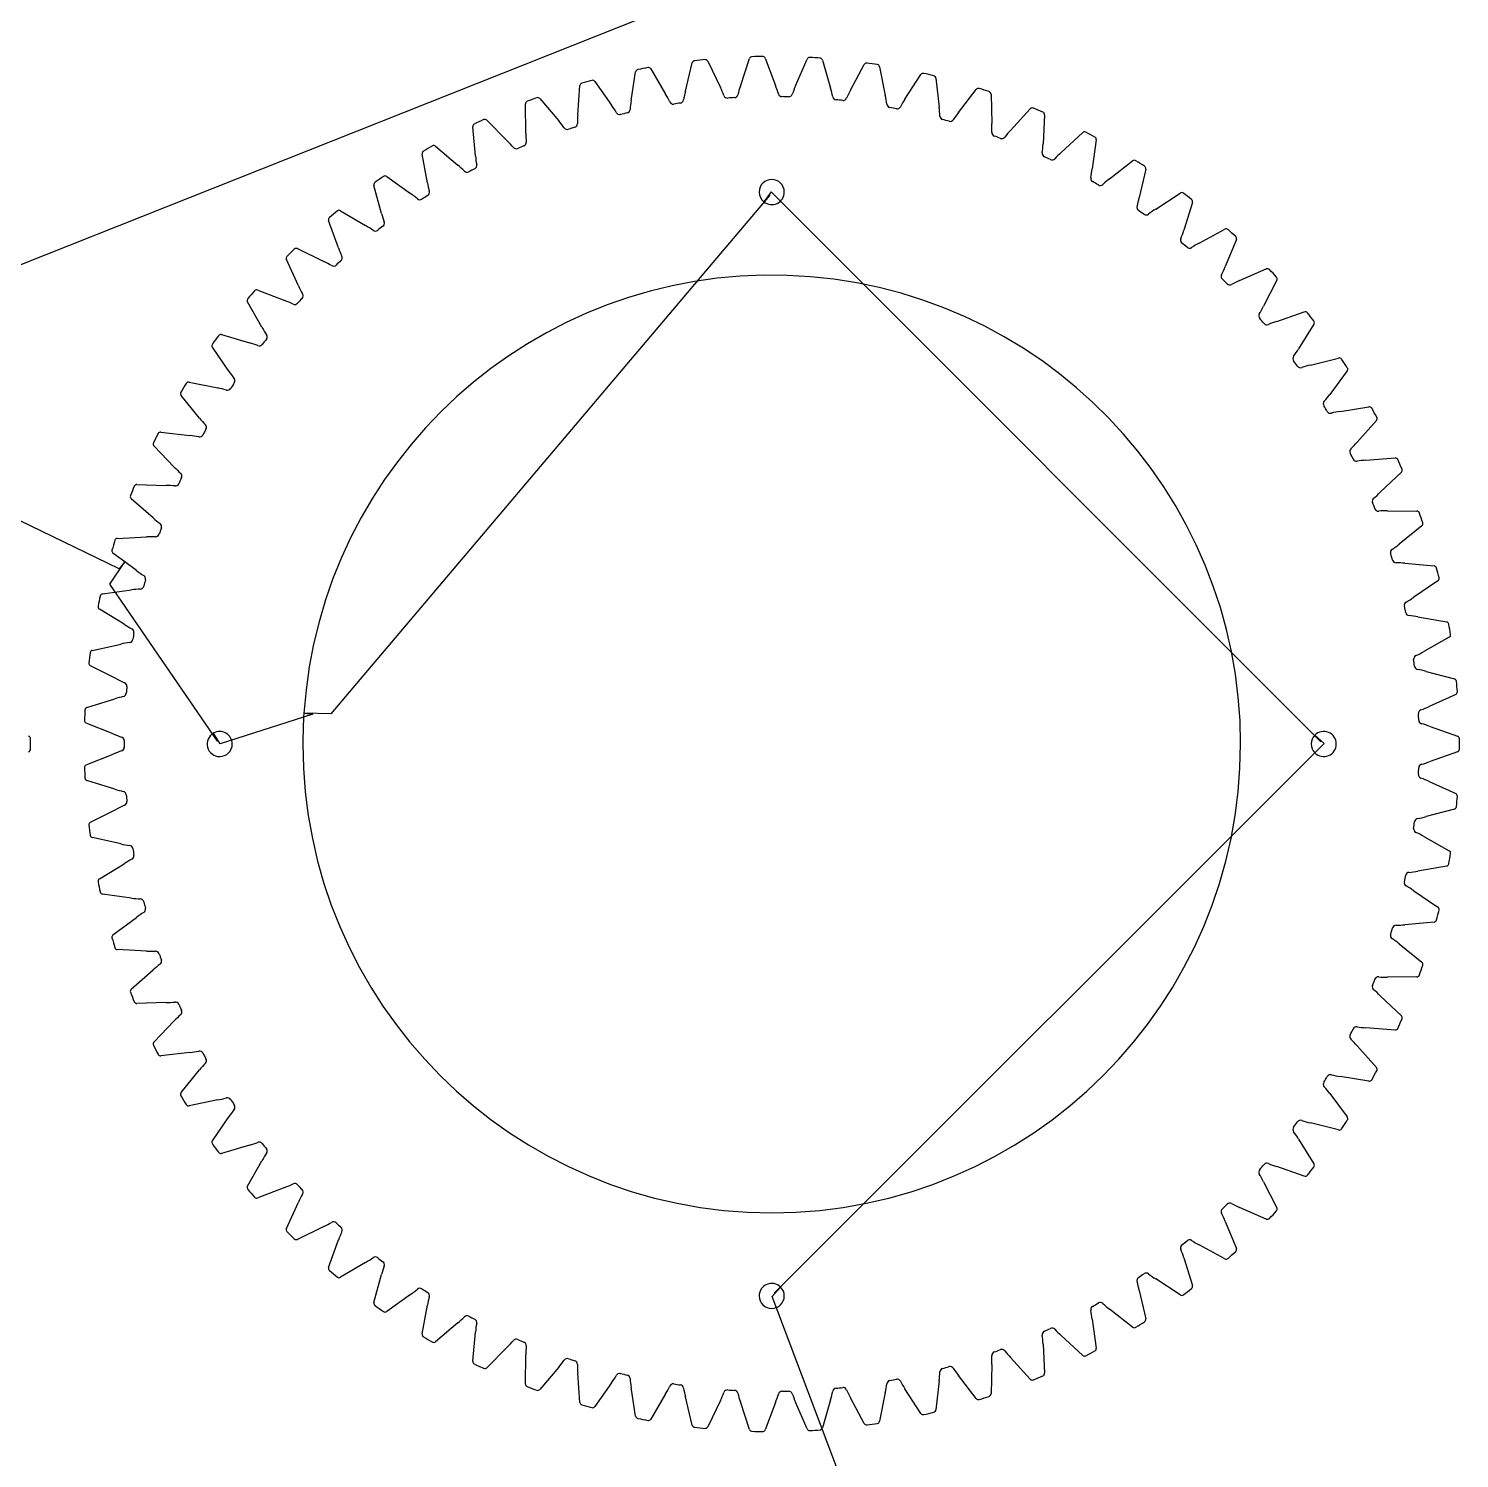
# Model space of a CAD drawing. Header units: inches. Extents: x 0.1 to 47.9, y 0.4 to 46.5.
# Drawn here: x 15.84 to 23.85, y 8.25 to 16.26 of the extents above; entities that cross this region are included whole.
import ezdxf

# ---------------------------------------------------------------- set-up
doc = ezdxf.new("R2010")
doc.units = ezdxf.units.IN
for name, color, linetype in [('10', 7, 'CONTINUOUS'), ('3', 7, 'CONTINUOUS'), ('9', 7, 'CONTINUOUS')]:
    doc.layers.add(name, color=color, linetype=linetype)

msp = doc.modelspace()

# ---------------------------------------------------------------- linework, layer by layer
at = {"layer": '10', "color": 10, "linetype": 'CONTINUOUS'}
for p, q in [((7.7479, 11.735), (20.0021, 16.606)), ((16.3462, 13.2307), (11.9979, 15.3383)), ((19.9888, 15.3234), (17.5306, 12.4184)), ((23.0746, 12.2629), (19.9976, 15.3424)), ((16.8974, 12.2665), (16.2939, 13.1451)), ((17.4303, 12.4162), (16.9121, 12.2516)), ((20.0129, 9.1754), (23.0927, 12.2522)), ((20.4364, 8.0079), (20.0022, 9.1573))]:
    msp.add_line(p, q, dxfattribs=at)
at = {"layer": '3', "color": 3, "linetype": 'CONTINUOUS'}
for p, q in [((19.3233, 16.0296), (19.4059, 15.8887)), ((19.517, 15.9052), (19.5554, 16.0639)), ((19.6419, 16.073), (19.7125, 15.9257)), ((19.8246, 15.9327), (19.8761, 16.0877)), ((19.9631, 16.0895), (20.021, 15.9369)), ((20.1334, 15.9345), (20.1977, 16.0846)), ((20.2845, 16.0791), (20.3295, 15.9222)), ((20.4412, 15.9104), (20.5179, 16.0546)), ((20.6039, 16.0419), (20.6356, 15.8817)), ((19.0094, 15.9597), (19.1035, 15.8263)), ((19.2129, 15.8519), (19.2378, 16.0133)), ((20.746, 15.8607), (20.8344, 15.9979)), ((20.9191, 15.9781), (20.9373, 15.8158)), ((18.7024, 15.8638), (18.8074, 15.7387)), ((18.9142, 15.7734), (18.9256, 15.9363)), ((21.0455, 15.7856), (21.1451, 15.915)), ((21.2278, 15.8881), (21.2324, 15.7249)), ((18.6232, 15.6702), (18.6209, 15.8335)), ((21.3377, 15.6857), (21.4478, 15.8063)), ((18.3418, 15.543), (18.3259, 15.7055)), ((18.4046, 15.7426), (18.5196, 15.6267)), ((21.5279, 15.7726), (21.5188, 15.6096)), ((21.6205, 15.5617), (21.7403, 15.6727)), ((21.8173, 15.6324), (21.7946, 15.4707)), ((18.0721, 15.3927), (18.0426, 15.5533)), ((18.1179, 15.5968), (18.2423, 15.491)), ((21.8919, 15.4145), (22.0206, 15.5151)), ((22.094, 15.4685), (22.0578, 15.3092)), ((17.8445, 15.4276), (17.9772, 15.3325)), ((17.8159, 15.2204), (17.7731, 15.3779)), ((22.1501, 15.2451), (22.2867, 15.3345)), ((17.5862, 15.2361), (17.7264, 15.1524)), ((22.356, 15.2819), (22.3066, 15.1263)), ((17.575, 15.0272), (17.5191, 15.1806)), ((22.3931, 15.0547), (22.5368, 15.1324)), ((22.6014, 15.0742), (22.5392, 14.9232)), ((17.3447, 15.0236), (17.4915, 14.952)), ((17.3511, 14.8145), (17.2826, 14.9628)), ((22.6194, 14.8446), (22.7691, 14.91)), ((22.8286, 14.8466), (22.754, 14.7014)), ((17.122, 14.7917), (17.2742, 14.7326)), ((17.1458, 14.5839), (17.0651, 14.7259)), ((22.8274, 14.6163), (22.9819, 14.669)), ((23.036, 14.6008), (22.9494, 14.4623)), ((16.9194, 14.542), (17.076, 14.4958)), ((16.9605, 14.3369), (16.8683, 14.4716)), ((23.0155, 14.3714), (23.1739, 14.4109)), ((16.7384, 14.2761), (16.8984, 14.2433)), ((23.222, 14.3385), (23.1242, 14.2078)), ((16.7966, 14.0752), (16.6933, 14.2017)), ((23.1824, 14.1117), (23.3436, 14.1378)), ((23.3855, 14.0616), (23.2771, 13.9395)), ((16.5803, 13.9961), (16.7424, 13.9768)), ((16.6551, 13.8007), (16.5416, 13.9182)), ((23.327, 13.8388), (23.4898, 13.8514)), ((16.4462, 13.7038), (16.6094, 13.6981)), ((23.5252, 13.7719), (23.4069, 13.6593)), ((16.537, 13.5154), (16.4142, 13.623)), ((23.4483, 13.5549), (23.6116, 13.5537)), ((23.6402, 13.4716), (23.5129, 13.3693)), ((16.337, 13.4014), (16.5001, 13.4093)), ((16.3776, 13.2696), (16.3118, 13.3181)), ((16.4433, 13.2212), (16.3776, 13.2696)), ((23.5454, 13.2617), (23.708, 13.247)), ((23.7296, 13.1627), (23.5943, 13.0714)), ((16.2535, 13.0908), (16.4154, 13.1124)), ((16.3745, 12.9202), (16.2354, 13.0057)), ((23.6176, 12.9615), (23.7784, 12.9332)), ((23.7929, 12.8474), (23.6504, 12.7678)), ((16.1963, 12.7744), (16.3558, 12.8094)), ((16.3311, 12.6145), (16.1854, 12.6881)), ((23.6645, 12.6563), (23.8223, 12.6146)), ((16.1657, 12.4542), (16.3217, 12.5025)), ((23.8296, 12.5279), (23.6809, 12.4605)), ((16.3135, 12.3062), (16.1621, 12.3673)), ((23.6856, 12.3483), (23.8395, 12.2935)), ((16.1621, 12.1327), (16.3135, 12.1938)), ((23.8395, 12.2065), (23.6856, 12.1517)), ((16.3217, 11.9975), (16.1657, 12.0458)), ((23.6809, 12.0395), (23.8296, 11.9721)), ((16.1854, 11.8119), (16.3311, 11.8855)), ((23.8223, 11.8854), (23.6645, 11.8437)), ((16.3558, 11.6906), (16.1963, 11.7256)), ((23.6504, 11.7322), (23.7929, 11.6526)), ((16.2354, 11.4943), (16.3745, 11.5798)), ((23.7784, 11.5668), (23.6176, 11.5385)), ((16.4154, 11.3876), (16.2535, 11.4092)), ((23.5943, 11.4286), (23.7296, 11.3373)), ((16.3118, 11.1819), (16.4433, 11.2788)), ((23.708, 11.253), (23.5454, 11.2383)), ((16.5001, 11.0907), (16.337, 11.0986)), ((23.5129, 11.1307), (23.6402, 11.0284)), ((16.4142, 10.877), (16.537, 10.9846)), ((23.6116, 10.9463), (23.4483, 10.9451)), ((23.4069, 10.8407), (23.5252, 10.7281)), ((16.6094, 10.8019), (16.4462, 10.7962)), ((16.5416, 10.5818), (16.6551, 10.6993)), ((23.4898, 10.6486), (23.327, 10.6612)), ((16.7424, 10.5232), (16.5803, 10.5039)), ((23.2771, 10.5605), (23.3855, 10.4384)), ((16.6933, 10.2983), (16.7966, 10.4248)), ((23.3436, 10.3622), (23.1824, 10.3883)), ((16.8984, 10.2567), (16.7384, 10.2239)), ((23.1242, 10.2922), (23.222, 10.1615)), ((16.8683, 10.0284), (16.9605, 10.1631)), ((23.1739, 10.0891), (23.0155, 10.1286)), ((22.9494, 10.0377), (23.036, 9.8992)), ((17.076, 10.0042), (16.9194, 9.958)), ((17.0651, 9.7741), (17.1458, 9.9161)), ((22.9819, 9.831), (22.8274, 9.8837)), ((22.754, 9.7986), (22.8286, 9.6534)), ((17.2742, 9.7674), (17.122, 9.7083)), ((17.2826, 9.5372), (17.3511, 9.6855)), ((22.7691, 9.59), (22.6194, 9.6554)), ((17.4915, 9.548), (17.3447, 9.4764)), ((22.5392, 9.5768), (22.6014, 9.4258)), ((17.5191, 9.3194), (17.575, 9.4728)), ((22.3066, 9.3737), (22.356, 9.2181)), ((22.5368, 9.3676), (22.3931, 9.4453)), ((17.7264, 9.3476), (17.5862, 9.2639)), ((17.7731, 9.1221), (17.8159, 9.2796)), ((22.2867, 9.1655), (22.1501, 9.2549)), ((17.9772, 9.1675), (17.8445, 9.0724)), ((22.0578, 9.1908), (22.094, 9.0315)), ((18.0426, 8.9467), (18.0721, 9.1073)), ((22.0206, 8.9849), (21.8919, 9.0855)), ((18.2423, 9.009), (18.1179, 8.9032)), ((21.7946, 9.0293), (21.8173, 8.8676)), ((18.3259, 8.7945), (18.3418, 8.957)), ((21.7403, 8.8273), (21.6205, 8.9383)), ((18.5196, 8.8733), (18.4046, 8.7574)), ((18.6209, 8.6665), (18.6232, 8.8298)), ((21.4478, 8.6937), (21.3377, 8.8143)), ((21.5188, 8.8904), (21.5279, 8.7274)), ((18.8074, 8.7613), (18.7024, 8.6362)), ((21.2324, 8.7751), (21.2278, 8.6119)), ((18.9256, 8.5637), (18.9142, 8.7266)), ((19.1035, 8.6737), (19.0094, 8.5403)), ((20.9373, 8.6842), (20.9191, 8.5219)), ((21.1451, 8.585), (21.0455, 8.7144)), ((19.2378, 8.4867), (19.2129, 8.6481)), ((19.4059, 8.6113), (19.3233, 8.4704)), ((19.5554, 8.4361), (19.517, 8.5948)), ((19.7125, 8.5743), (19.6419, 8.427)), ((20.3295, 8.5778), (20.2845, 8.4209)), ((20.5179, 8.4454), (20.4412, 8.5896)), ((20.6356, 8.6183), (20.6039, 8.4581)), ((20.8344, 8.5021), (20.746, 8.6393)), ((19.8761, 8.4123), (19.8246, 8.5673)), ((20.021, 8.5631), (19.9631, 8.4105)), ((20.1977, 8.4154), (20.1334, 8.5655))]:
    msp.add_line(p, q, dxfattribs=at)
for centre, radius, start, end in [((19.2534, 16.0109), 0.0157, 101.2288, 171.1991), ((20, 12.25), 3.85, 100.3712, 101.2288), ((19.3097, 16.0216), 0.0157, 30.4009, 100.3712), ((19.5707, 16.0602), 0.0157, 96.4288, 166.3991), ((20, 12.25), 3.85, 95.5712, 96.4288), ((19.6278, 16.0662), 0.0157, 25.6009, 95.5712), ((19.891, 16.0827), 0.0157, 91.6288, 161.5991), ((20, 12.25), 3.85, 90.7712, 91.6288), ((19.9484, 16.0839), 0.0157, 20.8009, 90.7712), ((20.2121, 16.0784), 0.0157, 86.8288, 156.7991), ((20, 12.25), 3.85, 85.9712, 86.8288), ((20.2694, 16.0748), 0.0157, 16.0009, 85.9712), ((20.5317, 16.0472), 0.0157, 82.0288, 151.9991), ((20, 12.25), 3.85, 81.1712, 82.0288), ((20.5885, 16.0389), 0.0157, 11.2009, 81.1712), ((18.9413, 15.9352), 0.0157, 106.0288, 175.9991), ((20, 12.25), 3.85, 105.1712, 106.0288), ((18.9966, 15.9507), 0.0157, 35.2009, 105.1712), ((20.8476, 15.9894), 0.0157, 77.2288, 147.1991), ((20, 12.25), 3.85, 76.3712, 77.2288), ((20.9035, 15.9763), 0.0157, 6.4009, 76.3712), ((20, 12.25), 3.85, 109.9712, 110.8288), ((18.6904, 15.8537), 0.0157, 40.0009, 109.9712), ((19.0605, 15.6708), 0.4084, 25.26406, 32.25763), ((19.9107, 15.7963), 0.4084, 164.54237, 171.53594), ((19.3501, 15.7374), 0.4084, 20.46406, 27.45763), ((19.7523, 15.8875), 0.0209, 200.46406, 273.89603), ((20, 12.25), 3.625, 93.30397, 93.89603), ((19.7899, 15.8898), 0.0209, 273.30397, 346.73594), ((20.2077, 15.7913), 0.4084, 159.74237, 166.73594), ((19.6442, 15.7795), 0.4084, 15.66406, 22.65763), ((20.0575, 15.8954), 0.0209, 195.66406, 269.09603), ((20, 12.25), 3.625, 88.50397, 89.09603), ((20.0952, 15.8947), 0.0209, 268.50397, 341.93594), ((20.5033, 15.7615), 0.4084, 154.94237, 161.93594), ((19.9407, 15.7969), 0.4084, 10.86406, 17.85763), ((20.3624, 15.8778), 0.0209, 190.86406, 264.29603), ((20.3998, 15.8739), 0.0209, 263.70397, 337.13594), ((20.7954, 15.7071), 0.4084, 150.14237, 157.13594), ((20.2378, 15.7895), 0.4084, 6.06406, 13.05763), ((21.1575, 15.9054), 0.0157, 72.4288, 142.3991), ((20, 12.25), 3.85, 71.5712, 72.4288), ((21.2121, 15.8877), 0.0157, 1.6009, 71.5712), ((18.6366, 15.8337), 0.0157, 110.8288, 180.7991), ((18.7776, 15.5802), 0.4084, 30.06406, 37.05763), ((19.1491, 15.7952), 0.0209, 210.06406, 283.49603), ((20, 12.25), 3.625, 102.90397, 103.49603), ((19.1858, 15.8038), 0.0209, 282.90397, 356.33594), ((19.6142, 15.7764), 0.4084, 169.34237, 176.33594), ((19.4488, 15.854), 0.0209, 205.26406, 278.69603), ((20, 12.25), 3.625, 98.10397, 98.69603), ((19.486, 15.8595), 0.0209, 278.10397, 351.53594), ((20, 12.25), 3.625, 83.70397, 84.29603), ((20.6647, 15.8348), 0.0209, 186.06406, 259.49603), ((20, 12.25), 3.625, 78.90397, 79.49603), ((20.7017, 15.8277), 0.0209, 258.90397, 332.33594), ((21.0819, 15.6284), 0.4084, 145.34237, 152.33594), ((20.5331, 15.7571), 0.4084, 1.26406, 8.25763), ((21.3608, 15.526), 0.4084, 140.54237, 147.53594), ((21.4594, 15.7957), 0.0157, 67.6288, 137.5991), ((20, 12.25), 3.85, 66.7712, 67.6288), ((21.5123, 15.7735), 0.0157, 356.8009, 66.7712), ((18.3415, 15.7071), 0.0157, 115.6288, 185.5991), ((20, 12.25), 3.85, 114.7712, 115.6288), ((18.3934, 15.7315), 0.0157, 44.8009, 114.7712), ((18.5032, 15.4662), 0.4084, 34.86406, 41.85763), ((20, 12.25), 3.625, 107.70397, 108.29603), ((18.8913, 15.7232), 0.0209, 287.70397, 1.13594), ((19.3205, 15.7317), 0.4084, 174.14237, 181.13594), ((20.9623, 15.7666), 0.0209, 181.26406, 254.69603), ((20, 12.25), 3.625, 74.10397, 74.69603), ((20.9986, 15.7565), 0.0209, 254.10397, 327.53594), ((20.8247, 15.7002), 0.4084, 356.46406, 3.45763), ((18.2393, 15.3297), 0.4084, 39.66406, 46.65763), ((19.0316, 15.6627), 0.4084, 178.94237, 185.93594), ((18.8555, 15.7116), 0.0209, 214.86406, 288.29603), ((21.2532, 15.6738), 0.0209, 176.46406, 249.89603), ((20, 12.25), 3.625, 69.30397, 69.89603), ((21.2885, 15.6606), 0.0209, 249.30397, 322.73594), ((21.6302, 15.4007), 0.4084, 135.74237, 142.73594), ((21.7509, 15.6612), 0.0157, 62.8288, 132.7991), ((20, 12.25), 3.85, 61.9712, 62.8288), ((21.8018, 15.6346), 0.0157, 352.0009, 61.9712), ((18.0581, 15.5562), 0.0157, 120.4288, 190.3991), ((20, 12.25), 3.85, 119.5712, 120.4288), ((18.1078, 15.5848), 0.0157, 49.6009, 119.5712), ((18.7494, 15.5697), 0.4084, 183.74237, 190.73594), ((18.5698, 15.6037), 0.0209, 219.66406, 293.09603), ((20, 12.25), 3.625, 112.50397, 113.09603), ((18.6045, 15.6183), 0.0209, 292.50397, 5.93594), ((21.5353, 15.5569), 0.0209, 171.66406, 245.09603), ((21.1105, 15.6191), 0.4084, 351.66406, 358.65763), ((21.8881, 15.2532), 0.4084, 130.94237, 137.93594), ((17.9878, 15.1715), 0.4084, 44.46406, 51.45763), ((20, 12.25), 3.625, 117.30397, 117.89603), ((18.3276, 15.4897), 0.0209, 297.30397, 10.73594), ((20, 12.25), 3.625, 64.50397, 65.09603), ((21.5694, 15.5408), 0.0209, 244.50397, 317.93594), ((21.3885, 15.5144), 0.4084, 346.86406, 353.85763), ((22.0302, 15.5027), 0.0157, 58.0288, 127.9991), ((20, 12.25), 3.85, 57.1712, 58.0288), ((22.0787, 15.4719), 0.0157, 347.2009, 57.1712), ((17.7882, 15.3821), 0.0157, 125.2288, 195.1991), ((20, 12.25), 3.85, 124.3712, 125.2288), ((17.8353, 15.4148), 0.0157, 54.4009, 124.3712), ((18.476, 15.4534), 0.4084, 188.54237, 195.53594), ((18.2942, 15.4722), 0.0209, 224.46406, 297.89603), ((20, 15.3406), 0.0703, 360, 180), ((21.8066, 15.4168), 0.0209, 166.86406, 240.29603), ((20, 12.25), 3.625, 59.70397, 60.29603), ((21.8392, 15.398), 0.0209, 239.70397, 313.13594), ((22.1328, 15.0847), 0.4084, 126.14237, 133.13594), ((17.7504, 14.9929), 0.4084, 49.26406, 56.25763), ((18.0306, 15.3182), 0.0209, 229.26406, 302.69603), ((20, 12.25), 3.625, 122.10397, 122.69603), ((18.0624, 15.3384), 0.0209, 302.10397, 15.53594), ((20, 15.3406), 0.0703, 180, 230.625), ((20, 15.3406), 0.0703, 230.625, 0), ((21.6568, 15.3867), 0.4084, 342.06406, 349.05763), ((22.2953, 15.3214), 0.0157, 53.2288, 123.1991), ((20, 12.25), 3.85, 52.3712, 53.2288), ((20, 12.25), 3.85, 129.1712, 130.0288), ((17.5781, 15.2226), 0.0157, 59.2009, 129.1712), ((18.2133, 15.3146), 0.4084, 193.34237, 200.33594), ((22.0653, 15.2545), 0.0209, 162.06406, 235.49603), ((20, 12.25), 3.625, 54.90397, 55.49603), ((22.3625, 14.8963), 0.4084, 121.34237, 128.33594), ((22.341, 15.2867), 0.0157, 342.4009, 52.3712), ((17.5339, 15.186), 0.0157, 130.0288, 199.9991), ((17.5288, 14.795), 0.4084, 54.06406, 61.05763), ((20, 12.25), 3.625, 126.90397, 127.49603), ((17.8107, 15.1654), 0.0209, 306.90397, 20.33594), ((22.0962, 15.233), 0.0209, 234.90397, 308.33594), ((17.7807, 15.1426), 0.0209, 234.06406, 307.49603), ((22.3094, 15.0712), 0.0209, 157.26406, 230.69603), ((21.9135, 15.2371), 0.4084, 337.26406, 344.25763), ((22.5442, 15.1186), 0.0157, 48.4288, 118.3991), ((20, 12.25), 3.85, 47.5712, 48.4288), ((22.5869, 15.0802), 0.0157, 337.6009, 47.5712), ((17.2969, 14.9693), 0.0157, 134.8288, 204.7991), ((20, 12.25), 3.85, 133.9712, 134.8288), ((17.3379, 15.0095), 0.0157, 64.0009, 133.9712), ((17.9631, 15.1544), 0.4084, 198.14237, 205.13594), ((17.5744, 14.972), 0.0209, 311.70397, 25.13594), ((20, 12.25), 3.625, 50.10397, 50.69603), ((22.3385, 15.0472), 0.0209, 230.10397, 303.53594), ((22.5756, 14.6893), 0.4084, 116.54237, 123.53594), ((17.3245, 14.5793), 0.4084, 58.86406, 65.85763), ((17.5465, 14.9468), 0.0209, 238.86406, 312.29603), ((20, 12.25), 3.625, 131.70397, 132.29603), ((22.1567, 15.0665), 0.4084, 332.46406, 339.45763), ((22.7754, 14.8956), 0.0157, 43.6288, 113.5991), ((20, 12.25), 3.85, 42.7712, 43.6288), ((20, 12.25), 2.625, 360, 176.25), ((22.5374, 14.868), 0.0209, 152.46406, 225.89603), ((20, 12.25), 3.625, 45.30397, 45.89603), ((22.5643, 14.8417), 0.0209, 225.30397, 298.73594), ((22.7707, 14.4652), 0.4084, 111.74237, 118.73594), ((22.8146, 14.8538), 0.0157, 332.8009, 42.7712), ((17.0788, 14.7336), 0.0157, 139.6288, 209.5991), ((20, 12.25), 3.85, 138.7712, 139.6288), ((17.1163, 14.7771), 0.0157, 68.8009, 138.7712), ((20, 12.25), 3.625, 136.50397, 137.09603), ((17.7272, 14.9737), 0.4084, 202.94237, 209.93594), ((17.3552, 14.7595), 0.0209, 316.50397, 29.93594), ((17.1389, 14.3473), 0.4084, 63.66406, 70.65763), ((17.3294, 14.732), 0.0209, 243.66406, 317.09603), ((22.3848, 14.8762), 0.4084, 327.66406, 334.65763), ((22.987, 14.6541), 0.0157, 38.8288, 108.7991), ((20, 12.25), 3.85, 37.9712, 38.8288), ((17.5073, 14.774), 0.4084, 207.74237, 214.73594), ((22.7476, 14.6465), 0.0209, 147.66406, 221.09603), ((20, 12.25), 3.625, 40.50397, 41.09603), ((22.7722, 14.618), 0.0209, 220.50397, 293.93594), ((22.9464, 14.2256), 0.4084, 106.94237, 113.93594), ((23.0226, 14.6091), 0.0157, 328.0009, 37.9712), ((20, 12.25), 3.85, 143.5712, 144.4288), ((16.9149, 14.5269), 0.0157, 73.6009, 143.5712), ((20, 12.25), 3.625, 141.30397, 141.89603), ((17.1545, 14.5294), 0.0209, 321.30397, 34.73594), ((16.8812, 14.4805), 0.0157, 144.4288, 214.3991), ((16.9735, 14.1005), 0.4084, 68.46406, 75.45763), ((17.1311, 14.4998), 0.0209, 248.46406, 321.89603), ((22.9385, 14.4082), 0.0209, 142.86406, 216.29603), ((22.5962, 14.6674), 0.4084, 322.86406, 329.85763), ((20, 12.25), 3.625, 35.70397, 36.29603), ((22.9606, 14.3777), 0.0209, 215.70397, 289.13594), ((23.1014, 13.9721), 0.4084, 102.14237, 109.13594), ((23.1777, 14.3957), 0.0157, 34.0288, 103.9991), ((20, 12.25), 3.85, 33.1712, 34.0288), ((23.2095, 14.3479), 0.0157, 323.2009, 33.1712), ((20, 12.25), 3.85, 148.3712, 149.2288), ((16.7352, 14.2608), 0.0157, 78.4009, 148.3712), ((17.3048, 14.5566), 0.4084, 212.54237, 219.53594), ((20, 12.25), 3.625, 146.10397, 146.69603), ((16.9737, 14.2833), 0.0209, 326.10397, 39.53594), ((16.7055, 14.2117), 0.0157, 149.2288, 219.1991), ((16.8292, 13.8408), 0.4084, 73.26406, 80.25763), ((16.9529, 14.2519), 0.0209, 253.26406, 326.69603), ((22.7894, 14.4417), 0.4084, 318.06406, 325.05763), ((23.1088, 14.1548), 0.0209, 138.06406, 211.49603), ((20, 12.25), 3.625, 30.90397, 31.49603), ((23.1283, 14.1225), 0.0209, 210.90397, 284.33594), ((23.2346, 13.7066), 0.4084, 97.34237, 104.33594), ((23.3461, 14.1223), 0.0157, 29.2288, 99.1991), ((20, 12.25), 3.85, 28.3712, 29.2288), ((17.1213, 14.3229), 0.4084, 217.34237, 224.33594), ((16.8142, 14.0229), 0.0209, 330.90397, 44.33594), ((23.3737, 14.072), 0.0157, 318.4009, 28.3712), ((20, 12.25), 3.85, 153.1712, 154.0288), ((16.5784, 13.9805), 0.0157, 83.2009, 153.1712), ((16.7073, 13.5699), 0.4084, 78.06406, 85.05763), ((16.796, 13.9899), 0.0209, 258.06406, 331.49603), ((20, 12.25), 3.625, 150.90397, 151.49603), ((22.963, 14.2006), 0.4084, 313.26406, 320.25763), ((16.5529, 13.9291), 0.0157, 154.0288, 223.9991), ((23.2573, 13.8879), 0.0209, 133.26406, 206.69603), ((20, 12.25), 3.625, 26.10397, 26.69603), ((16.9579, 14.0748), 0.4084, 222.14237, 229.13594), ((23.274, 13.8542), 0.0209, 206.10397, 279.53594), ((23.3451, 13.4308), 0.4084, 92.54237, 99.53594), ((23.491, 13.8357), 0.0157, 24.4288, 94.3991), ((20, 12.25), 3.85, 23.5712, 24.4288), ((23.5144, 13.7833), 0.0157, 313.6009, 23.5712), ((16.4456, 13.6881), 0.0157, 88.0009, 157.9712), ((16.6084, 13.2897), 0.4084, 82.86406, 89.85763), ((16.6617, 13.7157), 0.0209, 262.86406, 336.29603), ((20, 12.25), 3.625, 155.70397, 156.29603), ((16.677, 13.7501), 0.0209, 335.70397, 49.13594), ((16.4245, 13.6348), 0.0157, 158.8288, 228.7991), ((20, 12.25), 3.85, 157.9712, 158.8288), ((23.3829, 13.6096), 0.0209, 128.46406, 201.89603), ((23.1158, 13.9458), 0.4084, 308.46406, 315.45763), ((20, 12.25), 3.625, 21.30397, 21.89603), ((23.3968, 13.5746), 0.0209, 201.30397, 274.73594), ((23.4322, 13.1468), 0.4084, 87.74237, 94.73594), ((23.6115, 13.538), 0.0157, 19.6288, 89.5991), ((20, 12.25), 3.85, 18.7712, 19.6288), ((16.8159, 13.8138), 0.4084, 226.94237, 233.93594), ((20, 12.25), 3.625, 160.50397, 161.09603), ((16.5631, 13.4668), 0.0209, 340.50397, 53.93594), ((23.6304, 13.4838), 0.0157, 308.8009, 18.7712), ((20, 12.25), 3.85, 162.7712, 163.6288), ((16.3378, 13.3857), 0.0157, 92.8009, 162.7712), ((16.5333, 13.0023), 0.4084, 87.66406, 94.65763), ((16.5507, 13.4312), 0.0209, 267.66406, 341.09603), ((16.3212, 13.3307), 0.0157, 163.6288, 233.5991), ((23.4848, 13.3218), 0.0209, 123.66406, 197.09603), ((20, 12.25), 3.625, 16.50397, 17.09603), ((23.2468, 13.6791), 0.4084, 303.66406, 310.65763), ((16.6962, 13.5419), 0.4084, 231.74237, 238.73594), ((23.4957, 13.2857), 0.0209, 196.50397, 269.93594), ((23.4952, 12.8564), 0.4084, 82.94237, 89.93594), ((23.7066, 13.2313), 0.0157, 14.8288, 84.7991), ((20, 12.25), 3.85, 13.9712, 14.8288), ((16.4734, 13.1749), 0.0209, 345.30397, 58.73594), ((20, 12.25), 3.625, 165.30397, 165.89603), ((23.7209, 13.1757), 0.0157, 304.0009, 13.9712), ((20, 12.25), 3.85, 167.5712, 168.4288), ((16.2556, 13.0752), 0.0157, 97.6009, 167.5712), ((16.4825, 12.7095), 0.4084, 92.46406, 99.45763), ((16.464, 13.1384), 0.0209, 272.46406, 345.89603), ((23.355, 13.4024), 0.4084, 298.86406, 305.85763), ((16.2436, 13.0191), 0.0157, 168.4288, 238.3991), ((23.5623, 13.0264), 0.0209, 118.86406, 192.29603), ((20, 12.25), 3.625, 11.70397, 12.29603), ((23.5701, 12.9896), 0.0209, 191.70397, 265.13594), ((16.5997, 13.2609), 0.4084, 236.54237, 243.53594), ((23.5337, 12.5618), 0.4084, 78.14237, 85.13594), ((23.7757, 12.9177), 0.0157, 10.0288, 79.9991), ((20, 12.25), 3.85, 9.1712, 10.0288), ((16.4563, 12.4136), 0.4084, 97.26406, 104.25763), ((16.4021, 12.8394), 0.0209, 277.26406, 350.69603), ((16.4083, 12.8766), 0.0209, 350.10397, 63.53594), ((20, 12.25), 3.625, 170.10397, 170.69603), ((23.7853, 12.8611), 0.0157, 299.2009, 9.1712), ((20, 12.25), 3.85, 172.3712, 173.2288), ((16.1996, 12.759), 0.0157, 102.4009, 172.3712), ((23.6147, 12.7256), 0.0209, 114.06406, 187.49603), ((23.4397, 13.1176), 0.4084, 294.06406, 301.05763), ((16.1925, 12.7021), 0.0157, 173.2288, 243.1991), ((20, 12.25), 3.625, 6.90397, 7.49603), ((23.6195, 12.6883), 0.0209, 186.90397, 260.33594), ((23.5474, 12.265), 0.4084, 73.34237, 80.33594), ((16.527, 12.9728), 0.4084, 241.34237, 248.33594), ((16.3685, 12.5738), 0.0209, 354.90397, 68.33594), ((23.8183, 12.5994), 0.0157, 5.2288, 75.1991), ((20, 12.25), 3.85, 4.3712, 5.2288), ((16.4551, 12.1165), 0.4084, 102.06406, 109.05763), ((16.3654, 12.5363), 0.0209, 282.06406, 355.49603), ((20, 12.25), 3.625, 174.90397, 175.49603), ((23.8231, 12.5422), 0.0157, 294.4009, 4.3712), ((20, 12.25), 3.85, 177.1712, 178.0288), ((16.1704, 12.4392), 0.0157, 107.2009, 177.1712), ((20, 12.25), 2.625, 176.25, 180), ((23.6419, 12.4215), 0.0209, 109.26406, 182.69603), ((20, 12.25), 3.625, 2.10397, 2.69603), ((23.5002, 12.8268), 0.4084, 289.26406, 296.25763), ((16.168, 12.3819), 0.0157, 178.0288, 247.9991), ((23.6434, 12.3839), 0.0209, 182.10397, 255.53594), ((23.5362, 11.9681), 0.4084, 68.54237, 75.53594), ((15.8342, 12.2787), 0.0157, 0.4288, 70.3991), ((12, 12.25), 3.85, 359.5712, 0.4288), ((16.4787, 12.6797), 0.4084, 246.14237, 253.13594), ((16.3541, 12.2688), 0.0209, 359.70397, 73.13594), ((20, 12.25), 3.625, 179.70397, 180.29603), ((16.9094, 12.25), 0.0703, 120, 270), ((16.9094, 12.25), 0.0703, 360, 120), ((23.0906, 12.25), 0.0703, 135, 225), ((23.0906, 12.25), 0.0703, 360, 135), ((23.8342, 12.2787), 0.0157, 0.4288, 70.3991), ((20, 12.25), 3.85, 359.5712, 0.4288), ((15.8342, 12.2213), 0.0157, 289.6009, 359.5712), ((16.4787, 11.8203), 0.4084, 106.86406, 113.85763), ((16.3541, 12.2312), 0.0209, 286.86406, 0.29603), ((16.9094, 12.25), 0.0703, 270, 0), ((20, 12.25), 2.625, 180, 360), ((23.0906, 12.25), 0.0703, 225, 0), ((23.8342, 12.2213), 0.0157, 289.6009, 359.5712), ((16.168, 12.1181), 0.0157, 112.0009, 181.9712), ((20, 12.25), 3.85, 181.9712, 182.8288), ((20, 12.25), 3.625, 357.30397, 357.89603), ((23.6434, 12.1161), 0.0209, 104.46406, 177.89603), ((23.5362, 12.5319), 0.4084, 284.46406, 291.45763), ((16.1704, 12.0608), 0.0157, 182.8288, 252.7991), ((23.6419, 12.0785), 0.0209, 177.30397, 250.73594), ((23.5002, 11.6732), 0.4084, 63.74237, 70.73594), ((16.4551, 12.3835), 0.4084, 250.94237, 257.93594), ((16.3654, 11.9637), 0.0209, 4.50397, 77.93594), ((20, 12.25), 3.625, 184.50397, 185.09603), ((23.8231, 11.9578), 0.0157, 355.6288, 65.5991), ((20, 12.25), 3.85, 354.7712, 355.6288), ((16.527, 11.5272), 0.4084, 111.66406, 118.65763), ((16.3685, 11.9262), 0.0209, 291.66406, 5.09603), ((23.8183, 11.9006), 0.0157, 284.8009, 354.7712), ((16.1925, 11.7979), 0.0157, 116.8009, 186.7712), ((20, 12.25), 3.85, 186.7712, 187.6288), ((23.6147, 11.7744), 0.0209, 172.50397, 245.93594), ((20, 12.25), 3.625, 352.50397, 353.09603), ((23.6195, 11.8117), 0.0209, 99.66406, 173.09603), ((23.5474, 12.235), 0.4084, 279.66406, 286.65763), ((16.1996, 11.741), 0.0157, 187.6288, 257.5991), ((23.4397, 11.3824), 0.4084, 58.94237, 65.93594), ((16.4563, 12.0864), 0.4084, 255.74237, 262.73594), ((16.4021, 11.6606), 0.0209, 9.30397, 82.73594), ((16.4083, 11.6234), 0.0209, 296.46406, 9.89603), ((20, 12.25), 3.625, 189.30397, 189.89603), ((20, 12.25), 3.85, 349.9712, 350.8288), ((23.7853, 11.6389), 0.0157, 350.8288, 60.7991), ((16.5997, 11.2391), 0.4084, 116.46406, 123.45763), ((23.5337, 11.9382), 0.4084, 274.86406, 281.85763), ((23.7757, 11.5823), 0.0157, 280.0009, 349.9712), ((16.2436, 11.4809), 0.0157, 121.6009, 191.5712), ((20, 12.25), 3.85, 191.5712, 192.4288), ((23.5623, 11.4736), 0.0209, 167.70397, 241.13594), ((20, 12.25), 3.625, 347.70397, 348.29603), ((23.5701, 11.5104), 0.0209, 94.86406, 168.29603), ((23.355, 11.0976), 0.4084, 54.14237, 61.13594), ((16.2556, 11.4248), 0.0157, 192.4288, 262.3991), ((16.4825, 11.7905), 0.4084, 260.54237, 267.53594), ((16.464, 11.3616), 0.0209, 14.10397, 87.53594), ((16.6962, 10.9581), 0.4084, 121.26406, 128.25763), ((16.4734, 11.3251), 0.0209, 301.26406, 14.69603), ((20, 12.25), 3.625, 194.10397, 194.69603), ((20, 12.25), 3.85, 345.1712, 346.0288), ((23.7209, 11.3243), 0.0157, 346.0288, 55.9991), ((20, 12.25), 3.625, 342.90397, 343.49603), ((23.4957, 11.2143), 0.0209, 90.06406, 163.49603), ((23.4952, 11.6436), 0.4084, 270.06406, 277.05763), ((23.7066, 11.2687), 0.0157, 275.2009, 345.1712), ((16.3212, 11.1693), 0.0157, 126.4009, 196.3712), ((20, 12.25), 3.85, 196.3712, 197.2288), ((23.4848, 11.1782), 0.0209, 162.90397, 236.33594), ((23.2468, 10.8209), 0.4084, 49.34237, 56.33594), ((16.3378, 11.1143), 0.0157, 197.2288, 267.1991), ((16.5333, 11.4977), 0.4084, 265.34237, 272.33594), ((16.5507, 11.0688), 0.0209, 18.90397, 92.33594), ((20, 12.25), 3.625, 198.90397, 199.49603), ((16.8159, 10.6862), 0.4084, 126.06406, 133.05763), ((16.5631, 11.0332), 0.0209, 306.06406, 19.49603), ((20, 12.25), 3.85, 340.3712, 341.2288), ((23.6304, 11.0162), 0.0157, 341.2288, 51.1991), ((23.3829, 10.8904), 0.0209, 158.10397, 231.53594), ((20, 12.25), 3.625, 338.10397, 338.69603), ((23.3968, 10.9254), 0.0209, 85.26406, 158.69603), ((23.4322, 11.3532), 0.4084, 265.26406, 272.25763), ((23.6115, 10.962), 0.0157, 270.4009, 340.3712), ((16.4245, 10.8652), 0.0157, 131.2009, 201.1712), ((20, 12.25), 3.85, 201.1712, 202.0288), ((23.1158, 10.5542), 0.4084, 44.54237, 51.53594), ((16.4456, 10.8119), 0.0157, 202.0288, 271.9991), ((16.6084, 11.2103), 0.4084, 270.14237, 277.13594), ((16.6617, 10.7843), 0.0209, 23.70397, 97.13594), ((20, 12.25), 3.625, 203.70397, 204.29603), ((16.677, 10.7499), 0.0209, 310.86406, 24.29603), ((16.9579, 10.4252), 0.4084, 130.86406, 137.85763), ((20, 12.25), 3.625, 333.30397, 333.89603), ((23.274, 10.6458), 0.0209, 80.46406, 153.89603), ((23.3451, 11.0692), 0.4084, 260.46406, 267.45763), ((23.491, 10.6643), 0.0157, 265.6009, 335.5712), ((20, 12.25), 3.85, 335.5712, 336.4288), ((23.5144, 10.7167), 0.0157, 336.4288, 46.3991), ((16.5529, 10.5709), 0.0157, 136.0009, 205.9712), ((23.2573, 10.6121), 0.0209, 153.30397, 226.73594), ((22.963, 10.2994), 0.4084, 39.74237, 46.73594), ((20, 12.25), 3.85, 205.9712, 206.8288), ((16.5784, 10.5195), 0.0157, 206.8288, 276.7991), ((16.7073, 10.9301), 0.4084, 274.94237, 281.93594), ((16.796, 10.5101), 0.0209, 28.50397, 101.93594), ((20, 12.25), 3.625, 208.50397, 209.09603), ((17.1213, 10.1771), 0.4084, 135.66406, 142.65763), ((16.8142, 10.4771), 0.0209, 315.66406, 29.09603), ((20, 12.25), 3.85, 330.7712, 331.6288), ((23.3737, 10.428), 0.0157, 331.6288, 41.5991), ((23.1088, 10.3452), 0.0209, 148.50397, 221.93594), ((20, 12.25), 3.625, 328.50397, 329.09603), ((23.1283, 10.3775), 0.0209, 75.66406, 149.09603), ((23.2346, 10.7934), 0.4084, 255.66406, 262.65763), ((23.3461, 10.3777), 0.0157, 260.8009, 330.7712), ((16.7055, 10.2883), 0.0157, 140.8009, 210.7712), ((20, 12.25), 3.85, 210.7712, 211.6288), ((16.8292, 10.6592), 0.4084, 279.74237, 286.73594), ((16.9529, 10.2481), 0.0209, 33.30397, 106.73594), ((20, 12.25), 3.625, 213.30397, 213.89603), ((22.7894, 10.0583), 0.4084, 34.94237, 41.93594), ((16.7352, 10.2392), 0.0157, 211.6288, 281.5991), ((17.3048, 9.9434), 0.4084, 140.46406, 147.45763), ((16.9737, 10.2167), 0.0209, 320.46406, 33.89603), ((22.9385, 10.0918), 0.0209, 143.70397, 217.13594), ((20, 12.25), 3.625, 323.70397, 324.29603), ((22.9606, 10.1223), 0.0209, 70.86406, 144.29603), ((23.1014, 10.5279), 0.4084, 250.86406, 257.85763), ((23.1777, 10.1043), 0.0157, 256.0009, 325.9712), ((20, 12.25), 3.85, 325.9712, 326.8288), ((23.2095, 10.1521), 0.0157, 326.8288, 36.7991), ((16.8812, 10.0195), 0.0157, 145.6009, 215.5712), ((16.9735, 10.3995), 0.4084, 284.54237, 291.53594), ((17.1311, 10.0002), 0.0209, 38.10397, 111.53594), ((22.5962, 9.8326), 0.4084, 30.14237, 37.13594), ((20, 12.25), 3.85, 215.5712, 216.4288), ((16.9149, 9.9731), 0.0157, 216.4288, 286.3991), ((17.5073, 9.726), 0.4084, 145.26406, 152.25763), ((20, 12.25), 3.625, 218.10397, 218.69603), ((17.1545, 9.9706), 0.0209, 325.26406, 38.69603), ((22.7476, 9.8535), 0.0209, 138.90397, 212.33594), ((20, 12.25), 3.625, 318.90397, 319.49603), ((22.7722, 9.882), 0.0209, 66.06406, 139.49603), ((22.9464, 10.2744), 0.4084, 246.06406, 253.05763), ((20, 12.25), 3.85, 321.1712, 322.0288), ((23.0226, 9.8909), 0.0157, 322.0288, 31.9991), ((17.0788, 9.7664), 0.0157, 150.4009, 220.3712), ((17.1389, 10.1527), 0.4084, 289.34237, 296.33594), ((17.3294, 9.768), 0.0209, 42.90397, 116.33594), ((20, 12.25), 3.625, 222.90397, 223.49603), ((22.3848, 9.6238), 0.4084, 25.34237, 32.33594), ((22.987, 9.8459), 0.0157, 251.2009, 321.1712), ((20, 12.25), 3.85, 220.3712, 221.2288), ((17.1163, 9.7229), 0.0157, 221.2288, 291.1991), ((17.7272, 9.5263), 0.4084, 150.06406, 157.05763), ((17.3552, 9.7405), 0.0209, 330.06406, 43.49603), ((22.5374, 9.632), 0.0209, 134.10397, 207.53594), ((22.1567, 9.4335), 0.4084, 20.54237, 27.53594), ((20, 12.25), 3.625, 314.10397, 314.69603), ((22.5643, 9.6583), 0.0209, 61.26406, 134.69603), ((22.7707, 10.0348), 0.4084, 241.26406, 248.25763), ((20, 12.25), 3.85, 316.3712, 317.2288), ((22.8146, 9.6462), 0.0157, 317.2288, 27.1991), ((17.2969, 9.5307), 0.0157, 155.2009, 225.1712), ((17.3245, 9.9207), 0.4084, 294.14237, 301.13594), ((17.5465, 9.5532), 0.0209, 47.70397, 121.13594), ((20, 12.25), 3.625, 227.70397, 228.29603), ((17.5744, 9.528), 0.0209, 334.86406, 48.29603), ((22.7754, 9.6044), 0.0157, 246.4009, 316.3712), ((20, 12.25), 3.85, 225.1712, 226.0288), ((17.3379, 9.4905), 0.0157, 226.0288, 295.9991), ((17.9631, 9.3456), 0.4084, 154.86406, 161.85763), ((20, 12.25), 3.625, 309.30397, 309.89603), ((22.3385, 9.4528), 0.0209, 56.46406, 129.89603), ((22.5756, 9.8107), 0.4084, 236.46406, 243.45763), ((17.5288, 9.705), 0.4084, 298.94237, 305.93594), ((17.7807, 9.3574), 0.0209, 52.50397, 125.93594), ((20, 12.25), 3.625, 232.50397, 233.09603), ((22.3094, 9.4288), 0.0209, 129.30397, 202.73594), ((21.9135, 9.2629), 0.4084, 15.74237, 22.73594), ((20, 12.25), 3.85, 311.5712, 312.4288), ((22.5869, 9.4198), 0.0157, 312.4288, 22.3991), ((17.5339, 9.314), 0.0157, 160.0009, 229.9712), ((20, 12.25), 3.85, 229.9712, 230.8288), ((18.2133, 9.1854), 0.4084, 159.66406, 166.65763), ((17.8107, 9.3346), 0.0209, 339.66406, 53.09603), ((22.5442, 9.3814), 0.0157, 241.6009, 311.5712), ((17.5781, 9.2774), 0.0157, 230.8288, 300.7991), ((20, 9.1594), 0.0703, 45, 180), ((22.0653, 9.2455), 0.0209, 124.50397, 197.93594), ((21.6568, 9.1133), 0.4084, 10.94237, 17.93594), ((20, 12.25), 3.625, 304.50397, 305.09603), ((22.0962, 9.267), 0.0209, 51.66406, 125.09603), ((22.3625, 9.6037), 0.4084, 231.66406, 238.65763), ((22.341, 9.2133), 0.0157, 307.6288, 17.5991), ((17.7504, 9.5071), 0.4084, 303.74237, 310.73594), ((18.0306, 9.1818), 0.0209, 57.30397, 130.73594), ((20, 12.25), 3.625, 237.30397, 237.89603), ((18.476, 9.0466), 0.4084, 164.46406, 171.45763), ((18.0624, 9.1616), 0.0209, 344.46406, 57.89603), ((20, 9.1594), 0.0703, 180, 360), ((20, 9.1594), 0.0703, 360, 45), ((22.2953, 9.1786), 0.0157, 236.8009, 306.7712), ((20, 12.25), 3.85, 306.7712, 307.6288), ((17.7882, 9.1179), 0.0157, 164.8009, 234.7712), ((20, 12.25), 3.85, 234.7712, 235.6288), ((17.8353, 9.0852), 0.0157, 235.6288, 305.5991), ((21.8066, 9.0832), 0.0209, 119.70397, 193.13594), ((21.3885, 8.9856), 0.4084, 6.14237, 13.13594), ((20, 12.25), 3.625, 299.70397, 300.29603), ((21.8392, 9.102), 0.0209, 46.86406, 120.29603), ((22.1328, 9.4153), 0.4084, 226.86406, 233.85763), ((17.9878, 9.3285), 0.4084, 308.54237, 315.53594), ((18.2942, 9.0278), 0.0209, 62.10397, 135.53594), ((20, 12.25), 3.625, 242.10397, 242.69603), ((18.3276, 9.0103), 0.0209, 349.26406, 62.69603), ((18.7494, 8.9303), 0.4084, 169.26406, 176.25763), ((20, 12.25), 3.625, 294.90397, 295.49603), ((21.5694, 8.9592), 0.0209, 42.06406, 115.49603), ((21.8881, 9.2468), 0.4084, 222.06406, 229.05763), ((22.0302, 8.9973), 0.0157, 232.0009, 301.9712), ((20, 12.25), 3.85, 301.9712, 302.8288), ((22.0787, 9.0281), 0.0157, 302.8288, 12.7991), ((18.0581, 8.9438), 0.0157, 169.6009, 239.5712), ((20, 12.25), 3.85, 239.5712, 240.4288), ((18.1078, 8.9152), 0.0157, 240.4288, 310.3991), ((18.2393, 9.1703), 0.4084, 313.34237, 320.33594), ((18.5698, 8.8963), 0.0209, 66.90397, 140.33594), ((20, 12.25), 3.625, 246.90397, 247.49603), ((18.6045, 8.8817), 0.0209, 354.06406, 67.49603), ((21.5353, 8.9431), 0.0209, 114.90397, 188.33594), ((21.1105, 8.8809), 0.4084, 1.34237, 8.33594), ((19.0316, 8.8373), 0.4084, 174.06406, 181.05763), ((21.2532, 8.8262), 0.0209, 110.10397, 183.53594), ((20.8247, 8.7998), 0.4084, 356.54237, 3.53594), ((20, 12.25), 3.625, 290.10397, 290.69603), ((21.2885, 8.8394), 0.0209, 37.26406, 110.69603), ((21.6302, 9.0993), 0.4084, 217.26406, 224.25763), ((21.7509, 8.8388), 0.0157, 227.2009, 297.1712), ((20, 12.25), 3.85, 297.1712, 298.0288), ((21.8018, 8.8654), 0.0157, 298.0288, 7.9991), ((18.3415, 8.7929), 0.0157, 174.4009, 244.3712), ((20, 12.25), 3.85, 244.3712, 245.2288), ((18.3934, 8.7685), 0.0157, 245.2288, 315.1991), ((18.5032, 9.0338), 0.4084, 318.14237, 325.13594), ((18.8555, 8.7884), 0.0209, 71.70397, 145.13594), ((20, 12.25), 3.625, 251.70397, 252.29603), ((18.8913, 8.7768), 0.0209, 358.86406, 72.29603), ((19.3205, 8.7683), 0.4084, 178.86406, 185.85763), ((20.5331, 8.7429), 0.4084, 351.74237, 358.73594), ((20.9623, 8.7334), 0.0209, 105.30397, 178.73594), ((20, 12.25), 3.625, 285.30397, 285.89603), ((20.9986, 8.7435), 0.0209, 32.46406, 105.89603), ((21.3608, 8.974), 0.4084, 212.46406, 219.45763), ((18.6366, 8.6663), 0.0157, 179.2009, 249.1712), ((20, 12.25), 3.85, 249.1712, 250.0288), ((18.7776, 8.9198), 0.4084, 322.94237, 329.93594), ((19.1491, 8.7048), 0.0209, 76.50397, 149.93594), ((20, 12.25), 3.625, 256.50397, 257.09603), ((19.1858, 8.6962), 0.0209, 3.66406, 77.09603), ((19.6142, 8.7236), 0.4084, 183.66406, 190.65763), ((19.0605, 8.8292), 0.4084, 327.74237, 334.73594), ((19.4488, 8.646), 0.0209, 81.30397, 154.73594), ((20, 12.25), 3.625, 261.30397, 261.89603), ((19.486, 8.6405), 0.0209, 8.46406, 81.89603), ((20.2378, 8.7105), 0.4084, 346.94237, 353.93594), ((20.6647, 8.6652), 0.0209, 100.50397, 173.93594), ((20, 12.25), 3.625, 280.50397, 281.09603), ((20.7017, 8.6723), 0.0209, 27.66406, 101.09603), ((21.0819, 8.8716), 0.4084, 207.66406, 214.65763), ((21.4594, 8.7043), 0.0157, 222.4009, 292.3712), ((20, 12.25), 3.85, 292.3712, 293.2288), ((21.5123, 8.7265), 0.0157, 293.2288, 3.1991), ((18.6904, 8.6463), 0.0157, 250.0288, 319.9991), ((19.9107, 8.7037), 0.4084, 188.46406, 195.45763), ((19.3501, 8.7626), 0.4084, 332.54237, 339.53594), ((19.7523, 8.6125), 0.0209, 86.10397, 159.53594), ((20, 12.25), 3.625, 266.10397, 266.69603), ((19.7899, 8.6102), 0.0209, 13.26406, 86.69603), ((20.2077, 8.7087), 0.4084, 193.26406, 200.25763), ((19.6442, 8.7205), 0.4084, 337.34237, 344.33594), ((20.0575, 8.6046), 0.0209, 90.90397, 164.33594), ((20, 12.25), 3.625, 270.90397, 271.49603), ((20.0952, 8.6053), 0.0209, 18.06406, 91.49603), ((20.5033, 8.7385), 0.4084, 198.06406, 205.05763), ((19.9407, 8.7031), 0.4084, 342.14237, 349.13594), ((20.3624, 8.6222), 0.0209, 95.70397, 169.13594), ((20, 12.25), 3.625, 275.70397, 276.29603), ((20.3998, 8.6261), 0.0209, 22.86406, 96.29603), ((20.7954, 8.7929), 0.4084, 202.86406, 209.85763), ((21.1575, 8.5946), 0.0157, 217.6009, 287.5712), ((20, 12.25), 3.85, 287.5712, 288.4288), ((21.2121, 8.6123), 0.0157, 288.4288, 358.3991), ((18.9413, 8.5648), 0.0157, 184.0009, 253.9712), ((20, 12.25), 3.85, 253.9712, 254.8288), ((18.9966, 8.5493), 0.0157, 254.8288, 324.7991), ((20.8476, 8.5106), 0.0157, 212.8009, 282.7712), ((20, 12.25), 3.85, 282.7712, 283.6288), ((20.9035, 8.5237), 0.0157, 283.6288, 353.5991), ((19.2534, 8.4891), 0.0157, 188.8009, 258.7712), ((20, 12.25), 3.85, 258.7712, 259.6288), ((19.3097, 8.4784), 0.0157, 259.6288, 329.5991), ((19.5707, 8.4398), 0.0157, 193.6009, 263.5712), ((20, 12.25), 3.85, 263.5712, 264.4288), ((19.6278, 8.4338), 0.0157, 264.4288, 334.3991), ((19.891, 8.4173), 0.0157, 198.4009, 268.3712), ((20.2121, 8.4216), 0.0157, 203.2009, 273.1712), ((20.2694, 8.4252), 0.0157, 274.0288, 343.9991), ((20.5317, 8.4528), 0.0157, 208.0009, 277.9712), ((20, 12.25), 3.85, 277.9712, 278.8288), ((20.5885, 8.4611), 0.0157, 278.8288, 348.7991), ((20, 12.25), 3.85, 268.3712, 269.2288), ((19.9484, 8.4161), 0.0157, 269.2288, 339.1991), ((20, 12.25), 3.85, 273.1712, 274.0288)]:
    msp.add_arc(centre, radius, start, end, dxfattribs=at)
at = {"layer": '9', "color": 9, "linetype": 'CONTINUOUS'}
for p, q in [((19.9976, 15.3424), (19.9554, 15.2862)), ((19.9554, 15.2862), (19.9888, 15.3234)), ((16.2939, 13.1451), (16.3776, 13.2696)), ((16.3776, 13.2696), (16.3462, 13.2307)), ((17.5306, 12.4184), (17.3806, 12.4217)), ((17.3806, 12.4217), (17.4303, 12.4162)), ((16.9121, 12.2516), (16.8743, 12.3109)), ((16.8743, 12.3109), (16.8974, 12.2665)), ((23.0927, 12.2522), (23.0408, 12.2997)), ((23.0408, 12.2997), (23.0746, 12.2629)), ((20.0022, 9.1573), (20.0497, 9.2092)), ((20.0497, 9.2092), (20.0129, 9.1754))]:
    msp.add_line(p, q, dxfattribs=at)

doc.saveas('drawing.dxf')
